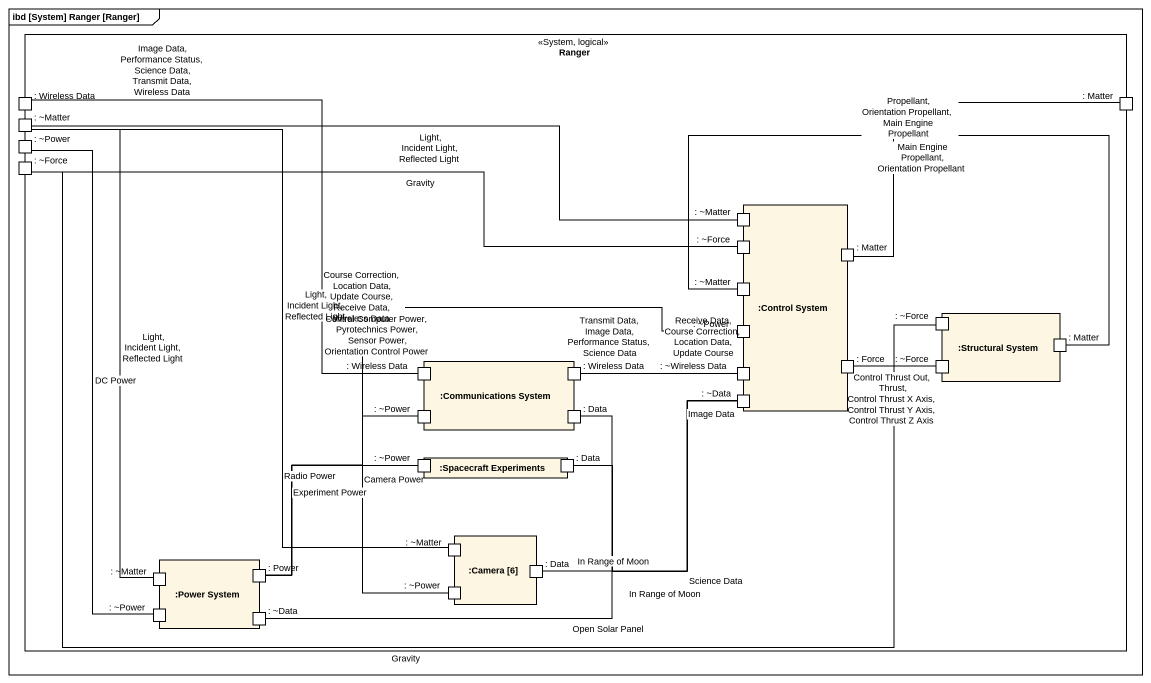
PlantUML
@startuml
mainframe ibd [System] Ranger [Ranger]
rectangle Ranger <<System, logical>> {
  port ": Wireless Data" as Wireless_Data
  port ": ~Matter" as Matter
  port ": Matter" as Matter_2
  port ": ~Power" as Power
  port ": ~Force" as Force
  rectangle ":Control System" as Control_System {
    port ": ~Matter" as Matter_3
    port ": ~Force" as Force_2
    port ": Matter" as Matter_4
    port ": ~Matter" as Matter_5
    port ": ~Power" as Power_2
    port ": ~Data" as Data
    port ": ~Wireless Data" as Wireless_Data_4
    port ": Force" as Force_4
  }
  rectangle ":Structural System" as Structural_System {
    port ": ~Force" as Force_3
    port ": Matter" as Matter_6
    port ": ~Force" as Force_5
  }
  rectangle ":Communications System" as Communications_System {
    port ": Wireless Data" as Wireless_Data_2
    port ": Wireless Data" as Wireless_Data_3
    port ": ~Power" as Power_3
    port ": Data" as Data_2
  }
  rectangle ":Spacecraft Experiments" as Spacecraft_Experiments {
    port ": ~Power" as Power_4
    port ": Data" as Data_3
  }
  rectangle ":Camera [6]" as Camera_6 {
    port ": ~Matter" as Matter_7
    port ": ~Power" as Power_6
    port ": Data" as Data_4
  }
  rectangle ":Power System" as Power_System {
    port ": ~Matter" as Matter_8
    port ": Power" as Power_5
    port ": ~Power" as Power_7
    port ": ~Data" as Data_5
  }
}
Wireless_Data -- Wireless_Data_2 : Image Data, Performance Status, Science Data, Transmit Data, Wireless Data\nCourse Correction, Location Data, Update Course, Receive Data, Wireless Data
Matter_3 -left- Matter : Light, Incident Light, Reflected Light
Force_2 -left- Force : Gravity
Matter_4 -right- Matter_2 : Propellant, Orientation Propellant, Main Engine Propellant
Force_3 -left- Force : Gravity
Power_2 -left- Power_5 : Central Computer Power, Pyrotechnics Power, Sensor Power, Orientation Control Power
Matter_6 -left- Matter_5 : Main Engine Propellant, Orientation Propellant
Wireless_Data_3 -right- Wireless_Data_4 : Receive Data, Course Correction, Location Data, Update Course\nTransmit Data, Image Data, Performance Status, Science Data
Data -left- Data_2 : In Range of Moon
Data -- Data_4 : Image Data\nIn Range of Moon
Force_5 -left- Force_4 : Control Thrust Out, Thrust, Control Thrust X Axis, Control Thrust Y Axis, Control Thrust Z Axis
Power_3 -- Power_5 : Radio Power
Data_3 -right- Data : Science Data
Matter_7 -up- Matter : Light, Incident Light, Reflected Light
Matter_8 -up- Matter : Light, Incident Light, Reflected Light
Power_5 -up- Power_4 : Experiment Power
Power_5 -right- Power_6 : Camera Power
Power_7 -up- Power : DC Power
Data_5 -right- Data : Open Solar Panel
@enduml
